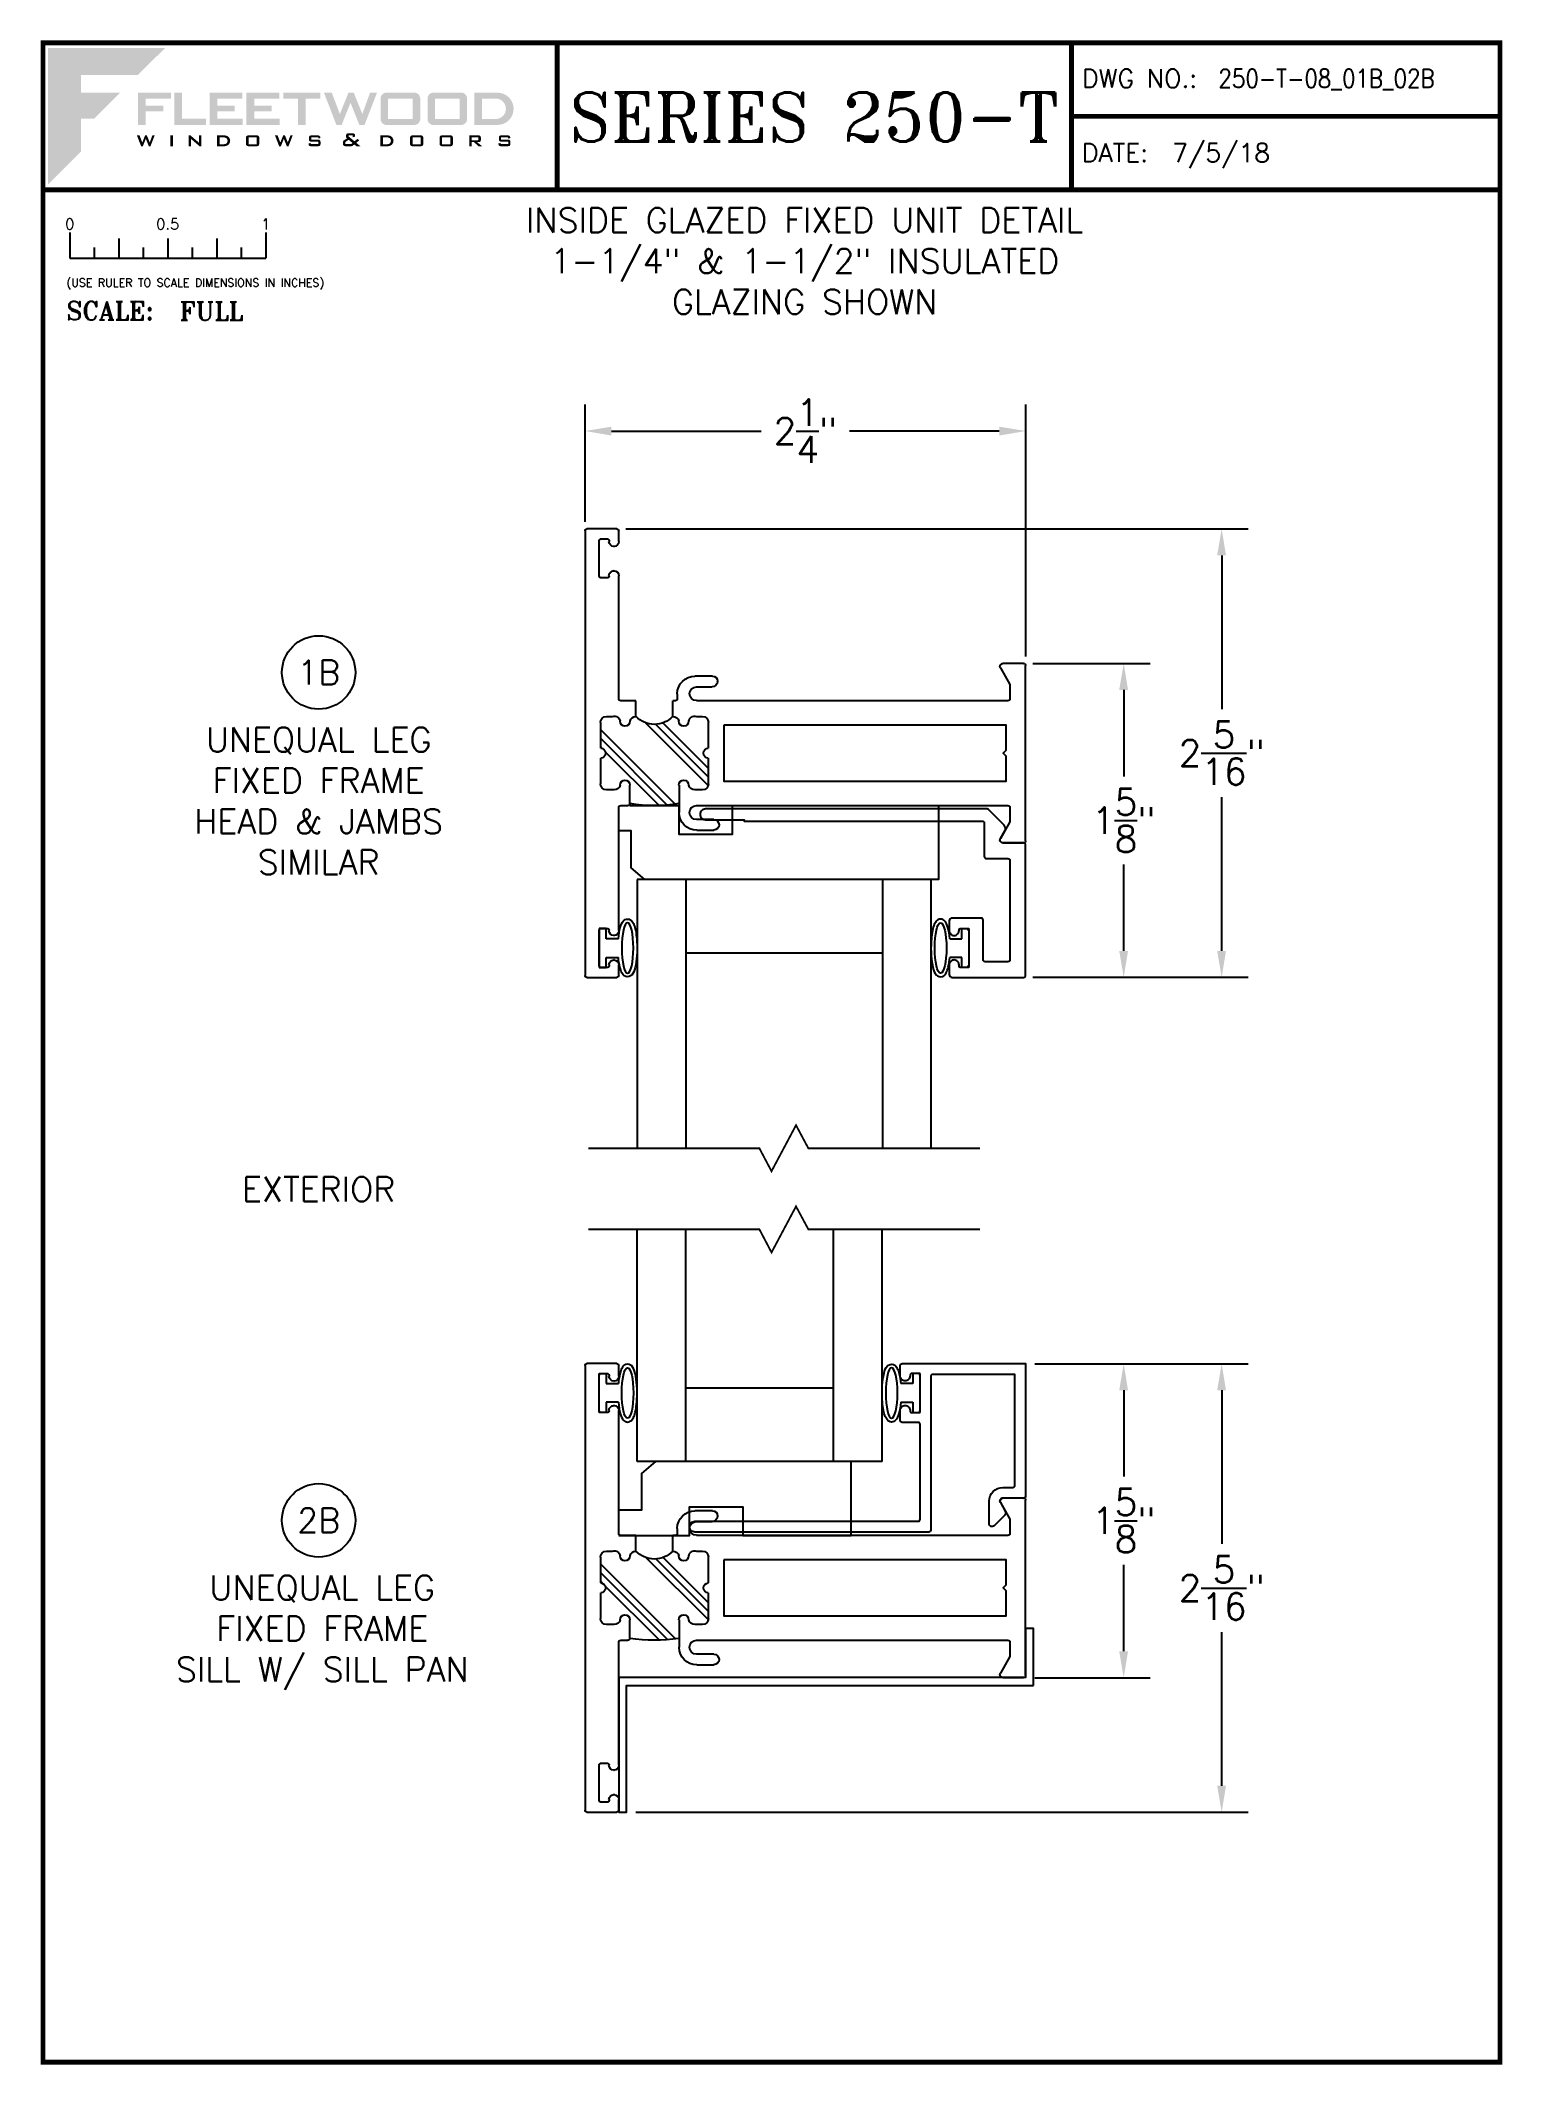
# Paper-space layout 'DETAIL 1B & 2B' of a CAD drawing. Extents: x 0.3 to 7.8, y 0.1 to 10.4.
# The model-space entities are those that its viewports show. They can reach past a viewport. Long polylines and large blocks are cut down to what shows.
import ezdxf
from ezdxf.enums import TextEntityAlignment as Align

# ---------------------------------------------------------------- set-up
doc = ezdxf.new("R2010")
doc.units = 0
doc.header["$MEASUREMENT"] = 0
doc.layers.get('0').update_dxf_attribs({"linetype": 'CONTINUOUS'})
doc.layers.get('Defpoints').update_dxf_attribs({"linetype": 'CONTINUOUS'})
for name, color, linetype in [('DIM', 7, 'CONTINUOUS'), ('FRAME', 1, 'CONTINUOUS'), ('GLASS', 7, 'CONTINUOUS'), ('MISC', 7, 'CONTINUOUS'), ('TEXT', 7, 'CONTINUOUS'), ('TITLE-BLOCK', 7, 'CONTINUOUS')]:
    doc.layers.add(name, color=color, linetype=linetype)
doc.layers.add('VP', color=40, linetype='CONTINUOUS', plot=False)
doc.layers.get('VP').off()
doc.styles.add('ROMANS', font='romans')
doc.styles.add('ROMANT', font='romant')
doc.styles.add('SIMPLEX-094', font='simplex.shx', dxfattribs={"height": 0.094})
doc.styles.get("Standard").update_dxf_attribs({"font": 'simplex.shx'})
doc.dimstyles.new('FULL SCALE', dxfattribs={"dimscale": 0.75, "dimtxt": 0.18, "dimasz": 0.18, "dimexe": 0.18, "dimexo": 0.0625, "dimgap": 0.09, "dimtad": 0, "dimtih": 1, "dimtoh": 1, "dimdec": 4, "dimzin": 0, "dimdsep": 46, "dimlunit": 4, "dimtxsty": 'Standard', "dimcen": 0.09, "dimadec": 0, "dimazin": 0, "dimtfac": 1, "dimtdec": 4, "dimtofl": 0, "dimtmove": 0, "dimatfit": 3, "dimfxl": 0, "dimtolj": 1, "dimtzin": 0, "dimarcsym": 0})

# ---------------------------------------------------------------- blocks, each defined once
blk = doc.blocks.new('*D92')
at = {"layer": 'Defpoints', "color": 0}
for p in [(3.243, 7.955), (5.32, 5.665), (6.33, 5.665)]:
    blk.add_point(p, dxfattribs=at)
at = {"layer": 'DIM', "color": 0, "lineweight": -2}
for p, q in [((3.289, 7.955), (6.465, 7.955)), ((6.33, 7.82), (6.33, 7.035)), ((6.33, 5.8), (6.33, 6.585)), ((5.366, 5.665), (6.465, 5.665))]:
    blk.add_line(p, q, dxfattribs=at)
at = {"layer": 'DIM', "color": 0}
for points in [[(6.307, 7.82), (6.352, 7.82), (6.33, 7.955)], [(6.307, 5.8), (6.352, 5.8), (6.33, 5.665)]]:
    blk.add_solid(points, dxfattribs=at)
at = {"layer": 'DIM', "color": 0, "insert": (6.33, 6.81), "char_height": 0.135, "attachment_point": 5}
blk.add_mtext('\\A1;2{\\H1.000000x;\\S5/16;}"', dxfattribs=at)
blk = doc.blocks.new('*D93')
at = {"layer": 'Defpoints', "color": 0}
for p in [(5.33, 3.691), (5.83, 3.691), (5.33, 2.088)]:
    blk.add_point(p, dxfattribs=at)
at = {"layer": 'DIM', "color": 0, "lineweight": -2}
for p, q in [((5.376, 3.691), (5.965, 3.691)), ((5.83, 3.556), (5.83, 3.115)), ((5.83, 2.223), (5.83, 2.665)), ((5.376, 2.088), (5.965, 2.088))]:
    blk.add_line(p, q, dxfattribs=at)
at = {"layer": 'DIM', "color": 0}
for points in [[(5.807, 3.556), (5.852, 3.556), (5.83, 3.691)], [(5.807, 2.223), (5.852, 2.223), (5.83, 2.088)]]:
    blk.add_solid(points, dxfattribs=at)
at = {"layer": 'DIM', "color": 0, "insert": (5.83, 2.89), "char_height": 0.135, "attachment_point": 5}
blk.add_mtext('\\A1;1{\\H1.000000x;\\S5/8;}"', dxfattribs=at)
blk = doc.blocks.new('Fleetwood_Logo_6-10-15')
h = blk.add_hatch(color=154)
h.dxf.hatch_style = 1
h.paths.add_polyline_path([(0.2526, -0.0017), (0.0019, -0.0017), (0.0019, -0.2942), (0.0725, -0.2236), (0.0725, -0.1535), (0.1007, -0.1535), (0.1567, -0.0976), (0.0725, -0.0976), (0.0725, -0.0596), (0.1946, -0.0596)])
h = blk.add_hatch(color=251)
h.dxf.hatch_style = 1
h.paths.add_polyline_path([(0.2487, -0.1256), (0.2112, -0.1256), (0.2112, -0.1102), (0.2647, -0.1102), (0.2647, -0.0976), (0.1946, -0.0976), (0.1946, -0.1667), (0.2112, -0.1667), (0.2112, -0.1377), (0.2487, -0.1377)])
h = blk.add_hatch(color=251)
h.dxf.hatch_style = 1
h.paths.add_polyline_path([(0.2886, -0.0976), (0.272, -0.0976), (0.272, -0.1667), (0.3401, -0.1667), (0.3401, -0.1535), (0.2886, -0.1535)])
h = blk.add_hatch(color=251)
h.dxf.hatch_style = 1
h.paths.add_polyline_path([(0.4175, -0.0976), (0.3474, -0.0976), (0.3474, -0.1667), (0.4185, -0.1667), (0.4185, -0.1534), (0.364, -0.1534), (0.364, -0.1377), (0.4015, -0.1377), (0.4015, -0.1256), (0.364, -0.1256), (0.364, -0.1102), (0.4175, -0.1102)])
h = blk.add_hatch(color=251)
h.dxf.hatch_style = 1
h.paths.add_polyline_path([(0.4965, -0.0976), (0.4264, -0.0976), (0.4264, -0.1667), (0.4975, -0.1667), (0.4975, -0.1534), (0.443, -0.1534), (0.443, -0.1377), (0.4804, -0.1377), (0.4804, -0.1256), (0.443, -0.1256), (0.443, -0.1102), (0.4965, -0.1102)])
h = blk.add_hatch(color=251)
h.dxf.hatch_style = 1
h.paths.add_polyline_path([(0.5842, -0.0976), (0.5054, -0.0976), (0.5054, -0.1102), (0.5365, -0.1102), (0.5365, -0.1667), (0.5531, -0.1667), (0.5531, -0.1102), (0.5842, -0.1102)])
h = blk.add_hatch(color=251)
h.dxf.hatch_style = 1
h.paths.add_polyline_path([(0.6089, -0.0976), (0.5921, -0.0976), (0.6188, -0.1667), (0.63, -0.1667), (0.6489, -0.1192), (0.6679, -0.1667), (0.6789, -0.1667), (0.7056, -0.0976), (0.6908, -0.0976), (0.6742, -0.1433), (0.6558, -0.0976), (0.6446, -0.0976), (0.6261, -0.1433)])
h = blk.add_hatch(color=251)
h.dxf.hatch_style = 1
h.paths.add_polyline_path([(0.7853, -0.0976), (0.726, -0.0976, 0.414214), (0.7133, -0.1102), (0.7133, -0.154, 0.414214), (0.726, -0.1667), (0.7853, -0.1667, 0.414214), (0.798, -0.154), (0.798, -0.1102, 0.414214)])
h.paths.add_polyline_path([(0.7819, -0.1102), (0.7819, -0.154), (0.7294, -0.154), (0.7294, -0.1102)], flags=16)
h = blk.add_hatch(color=251)
h.dxf.hatch_style = 1
h.paths.add_polyline_path([(0.8856, -0.0976), (0.8262, -0.0976, 0.414214), (0.8136, -0.1102), (0.8136, -0.154, 0.414214), (0.8262, -0.1667), (0.8856, -0.1667, 0.414214), (0.8982, -0.154), (0.8982, -0.1102, 0.414214)])
h.paths.add_polyline_path([(0.8822, -0.1102), (0.8822, -0.154), (0.8296, -0.154), (0.8296, -0.1102)], flags=16)
h = blk.add_hatch(color=251)
h.dxf.hatch_style = 1
h.paths.add_polyline_path([(0.9632, -0.0976), (0.914, -0.0976), (0.914, -0.1667), (0.9632, -0.1667, 1)])
h.paths.add_polyline_path([(0.9301, -0.1102), (0.9593, -0.1102, -1), (0.9593, -0.154), (0.9301, -0.154)], flags=16)
h = blk.add_hatch(color=7)
h.dxf.hatch_style = 1
h.paths.add_polyline_path([(0.2301, -0.1891), (0.2251, -0.1891), (0.2196, -0.2043), (0.2134, -0.1891), (0.2097, -0.1891), (0.2035, -0.2043), (0.1978, -0.1891), (0.1922, -0.1891), (0.2011, -0.2121), (0.2048, -0.2121), (0.2112, -0.1963), (0.2175, -0.2121), (0.2212, -0.2121)])
h = blk.add_hatch(color=7)
h.dxf.hatch_style = 1
h.paths.add_polyline_path([(0.2691, -0.1891), (0.2637, -0.1891), (0.2637, -0.2118), (0.2637, -0.2121), (0.2691, -0.2121)])
h = blk.add_hatch(color=7)
h.dxf.hatch_style = 1
h.paths.add_polyline_path([(0.3077, -0.1964), (0.3259, -0.2121), (0.3298, -0.2121), (0.3298, -0.1891), (0.325, -0.1891), (0.325, -0.2047), (0.3067, -0.1891), (0.3029, -0.1891), (0.3029, -0.2121), (0.3077, -0.2121)])
h = blk.add_hatch(color=7)
h.dxf.hatch_style = 1
h.paths.add_polyline_path([(0.3801, -0.1891), (0.3637, -0.1891), (0.3637, -0.2121), (0.3801, -0.2121, 1)])
h.paths.add_polyline_path([(0.3691, -0.2079), (0.3691, -0.1933), (0.3788, -0.1933, -1), (0.3788, -0.2079)], flags=16)
h = blk.add_hatch(color=7)
h.dxf.hatch_style = 1
h.paths.add_polyline_path([(0.4537, -0.2079), (0.4537, -0.1933, 0.414214), (0.4495, -0.1891), (0.4297, -0.1891, 0.414214), (0.4255, -0.1933), (0.4255, -0.2079, 0.414214), (0.4297, -0.2121), (0.4495, -0.2121, 0.414214)])
h.paths.add_polyline_path([(0.4308, -0.2079), (0.4308, -0.1933), (0.4484, -0.1933), (0.4484, -0.2079)], flags=16)
h = blk.add_hatch(color=7)
h.dxf.hatch_style = 1
h.paths.add_polyline_path([(0.5253, -0.1891), (0.5203, -0.1891), (0.5148, -0.2043), (0.5087, -0.1891), (0.5049, -0.1891), (0.4988, -0.2043), (0.493, -0.1891), (0.4874, -0.1891), (0.4963, -0.2121), (0.5001, -0.2121), (0.5064, -0.1963), (0.5127, -0.2121), (0.5164, -0.2121)])
h = blk.add_hatch(color=7)
h.dxf.hatch_style = 1
h.paths.add_polyline_path([(0.5801, -0.1891), (0.5643, -0.1891, 0.414214), (0.56, -0.1933), (0.56, -0.1981, 0.414214), (0.5643, -0.2024), (0.58, -0.2024), (0.58, -0.2078), (0.5637, -0.2078), (0.5637, -0.2052), (0.5591, -0.2062), (0.5591, -0.2078, 0.414214), (0.5634, -0.2121), (0.5805, -0.2121, 0.414214), (0.5848, -0.2078), (0.5848, -0.2024, 0.414214), (0.5805, -0.1982), (0.5648, -0.1982), (0.5648, -0.193), (0.5798, -0.193), (0.5798, -0.1958), (0.5843, -0.1948), (0.5843, -0.1933, 0.414214)])
h = blk.add_hatch(color=7)
h.dxf.hatch_style = 1
h.paths.add_polyline_path([(0.645, -0.1913, -0.222262), (0.6447, -0.1906), (0.6447, -0.1892), (0.6535, -0.1892), (0.6535, -0.193), (0.6587, -0.1918), (0.6587, -0.189, 0.414214), (0.6544, -0.1847), (0.6437, -0.1847, 0.414214), (0.6394, -0.189), (0.6394, -0.1922, 0.222262), (0.6407, -0.1948), (0.6415, -0.1955), (0.6345, -0.1998, 0.260684), (0.6329, -0.2027), (0.6329, -0.2078, 0.414214), (0.6372, -0.2121), (0.6514, -0.2121, 0.17577), (0.6536, -0.2113), (0.657, -0.2085), (0.6614, -0.2121), (0.6699, -0.2121), (0.6613, -0.2049), (0.6676, -0.1997), (0.6637, -0.1964), (0.6574, -0.2017)])
h.paths.add_polyline_path([(0.6532, -0.2052), (0.6509, -0.2072, -0.17577), (0.6502, -0.2074), (0.6382, -0.2074), (0.6382, -0.2033, -0.260684), (0.6387, -0.2025), (0.6451, -0.1985)], flags=16)
h = blk.add_hatch(color=7)
h.dxf.hatch_style = 1
h.paths.add_polyline_path([(0.7294, -0.1891), (0.713, -0.1891), (0.713, -0.2121), (0.7294, -0.2121, 1)])
h.paths.add_polyline_path([(0.7184, -0.2079), (0.7184, -0.1933), (0.7281, -0.1933, -1), (0.7281, -0.2079)], flags=16)
h = blk.add_hatch(color=7)
h.dxf.hatch_style = 1
h.paths.add_polyline_path([(0.8045, -0.2079), (0.8045, -0.1933, 0.414214), (0.8003, -0.1891), (0.7805, -0.1891, 0.414214), (0.7763, -0.1933), (0.7763, -0.2079, 0.414214), (0.7805, -0.2121), (0.8003, -0.2121, 0.414214)])
h.paths.add_polyline_path([(0.7816, -0.2079), (0.7816, -0.1933), (0.7992, -0.1933), (0.7992, -0.2079)], flags=16)
h = blk.add_hatch(color=7)
h.dxf.hatch_style = 1
h.paths.add_polyline_path([(0.8678, -0.2079), (0.8678, -0.1933, 0.414214), (0.8636, -0.1891), (0.8438, -0.1891, 0.414214), (0.8396, -0.1933), (0.8396, -0.2079, 0.414214), (0.8438, -0.2121), (0.8636, -0.2121, 0.414214)])
h.paths.add_polyline_path([(0.8449, -0.2079), (0.8449, -0.1933), (0.8624, -0.1933), (0.8624, -0.2079)], flags=16)
h = blk.add_hatch(color=7)
h.dxf.hatch_style = 1
h.paths.add_polyline_path([(0.9277, -0.1993), (0.9277, -0.1933, 0.414214), (0.9235, -0.1891), (0.9028, -0.1891), (0.9028, -0.2121), (0.9082, -0.2121), (0.9082, -0.2035), (0.9131, -0.2035), (0.9224, -0.2121), (0.9303, -0.2121), (0.9197, -0.2035), (0.9235, -0.2035, 0.414214)])
h.paths.add_polyline_path([(0.9082, -0.1993), (0.9082, -0.1933), (0.9214, -0.1933, -0.414214), (0.9224, -0.1943), (0.9224, -0.1983, -0.414214), (0.9214, -0.1993)], flags=16)
h = blk.add_hatch(color=7)
h.dxf.hatch_style = 1
h.paths.add_polyline_path([(0.9867, -0.1982), (0.971, -0.1982), (0.971, -0.193), (0.9859, -0.193), (0.9859, -0.1958), (0.9905, -0.1948), (0.9905, -0.1933, 0.414214), (0.9863, -0.1891), (0.9705, -0.1891, 0.414214), (0.9662, -0.1933), (0.9662, -0.1981, 0.414214), (0.9705, -0.2024), (0.9862, -0.2024), (0.9862, -0.2078), (0.9699, -0.2078), (0.9699, -0.2052), (0.9653, -0.2062), (0.9653, -0.2078, 0.414214), (0.9696, -0.2121), (0.9867, -0.2121, 0.414214), (0.991, -0.2078), (0.991, -0.2024, 0.414214)])
blk = doc.blocks.new('A-SIZE_P')
at = {"const_width": 0.025}
blk.add_lwpolyline([(0.313, 0.125), (7.751, 0.125), (7.751, 10.437), (0.313, 10.437)], close=True, dxfattribs=at)
for points in [[(2.938, 10.437), (2.938, 9.687)], [(5.563, 10.437), (5.563, 9.687)], [(5.563, 10.062), (7.751, 10.062)], [(0.313, 9.687), (7.751, 9.687)]]:
    blk.add_lwpolyline(points, dxfattribs=at)
at = {"xscale": 2.387023416083395, "yscale": 2.387023416083395, "zscale": 2.387023416083395}
blk.add_blockref('Fleetwood_Logo_6-10-15', (0.334, 10.416), dxfattribs=at)
for s, style, p in [('DWG NO.:', 'SIMPLEX-094', (5.617, 10.209)), ('DATE:', 'SIMPLEX-094', (5.616, 9.829)), ('SCALE:', 'ROMANT', (0.433, 9.022))]:
    blk.add_text(s, height=0.094, dxfattribs=dict(style=style)).set_placement(p)
for tag, p, style in [('DWG_NO', (6.346, 10.209), 'SIMPLEX-094'), ('DATE', (6.077, 9.829), 'SIMPLEX-094'), ('SCALE', (1.011, 9.02), 'ROMANT')]:
    blk.add_attdef(tag, p, '', height=0.094, dxfattribs=dict(style=style))
for tag, height, style, width, p, p2 in [('DWG_NO_F', 0.094, 'SIMPLEX-094', 1.745692, (6.347, 10.209), (7.683, 10.209)), ('PRODUCT', 0.25, 'ROMANT', 1.390728, (3.001, 9.934), (5.5, 9.934))]:
    blk.add_attdef(tag, text='', height=height, dxfattribs=dict(style=style, width=width)).set_placement(p, p2, align=Align.FIT)
blk = doc.blocks.new('Full')
for p, q in [((0.137, -0.219), (0.137, -0.35)), ((0.262, -0.294), (0.262, -0.35)), ((0.387, -0.249), (0.387, -0.35)), ((0.512, -0.294), (0.512, -0.35)), ((0.637, -0.249), (0.637, -0.35)), ((0.762, -0.294), (0.762, -0.35)), ((0.887, -0.249), (0.887, -0.35)), ((1.012, -0.294), (1.012, -0.35)), ((1.137, -0.219), (1.137, -0.35)), ((0.137, -0.35), (1.137, -0.35))]:
    blk.add_line(p, q)
for s, p in [('0', (0.137, -0.219)), ('0.5', (0.637, -0.219)), ('1', (1.137, -0.219))]:
    blk.add_text(s, height=0.055).set_placement(p, align=Align.BOTTOM_CENTER)
at = {"style": 'ROMANS'}
blk.add_text('(USE RULER TO SCALE DIMENSIONS IN INCHES)', height=0.04115, dxfattribs=at).set_placement((0.12, -0.495))
blk = doc.blocks.new('*D134')
at = {"layer": 'Defpoints', "color": 0}
for p in [(5.32, 7.268), (5.32, 5.665), (5.83, 5.665)]:
    blk.add_point(p, dxfattribs=at)
at = {"layer": 'TITLE-BLOCK', "color": 0, "lineweight": -2}
for p, q in [((5.366, 7.268), (5.965, 7.268)), ((5.83, 7.133), (5.83, 6.691)), ((5.83, 5.8), (5.83, 6.241)), ((5.366, 5.665), (5.965, 5.665))]:
    blk.add_line(p, q, dxfattribs=at)
at = {"layer": 'TITLE-BLOCK', "color": 0}
for points in [[(5.807, 7.133), (5.852, 7.133), (5.83, 7.268)], [(5.807, 5.8), (5.852, 5.8), (5.83, 5.665)]]:
    blk.add_solid(points, dxfattribs=at)
at = {"layer": 'TITLE-BLOCK', "color": 0, "insert": (5.83, 6.466), "char_height": 0.135, "attachment_point": 5}
blk.add_mtext('\\A1;1{\\H1.000000x;\\S5/8;}"', dxfattribs=at)
blk = doc.blocks.new('*D135')
at = {"layer": 'Defpoints', "color": 0}
for p in [(5.33, 3.691), (6.33, 3.691), (3.293, 1.401)]:
    blk.add_point(p, dxfattribs=at)
at = {"layer": 'TITLE-BLOCK', "color": 0, "lineweight": -2}
for p, q in [((5.376, 3.691), (6.465, 3.691)), ((6.33, 3.556), (6.33, 2.771)), ((6.33, 1.536), (6.33, 2.321)), ((3.339, 1.401), (6.465, 1.401))]:
    blk.add_line(p, q, dxfattribs=at)
at = {"layer": 'TITLE-BLOCK', "color": 0}
for points in [[(6.307, 3.556), (6.352, 3.556), (6.33, 3.691)], [(6.307, 1.536), (6.352, 1.536), (6.33, 1.401)]]:
    blk.add_solid(points, dxfattribs=at)
at = {"layer": 'TITLE-BLOCK', "color": 0, "insert": (6.33, 2.546), "char_height": 0.135, "attachment_point": 5}
blk.add_mtext('\\A1;2{\\H1.000000x;\\S5/16;}"', dxfattribs=at)
blk = doc.blocks.new('*D162')
at = {"layer": 'Defpoints', "color": 0}
for p in [(5.33, 8.455), (3.08, 7.945), (5.33, 7.258)]:
    blk.add_point(p, dxfattribs=at)
at = {"layer": 'TITLE-BLOCK', "color": 0, "lineweight": -2}
for p, q in [((3.08, 7.991), (3.08, 8.59)), ((5.33, 7.304), (5.33, 8.59)), ((3.215, 8.455), (3.98, 8.455)), ((5.195, 8.455), (4.43, 8.455))]:
    blk.add_line(p, q, dxfattribs=at)
at = {"layer": 'TITLE-BLOCK', "color": 0}
for points in [[(3.215, 8.477), (3.215, 8.432), (3.08, 8.455)], [(5.195, 8.477), (5.195, 8.432), (5.33, 8.455)]]:
    blk.add_solid(points, dxfattribs=at)
at = {"layer": 'TITLE-BLOCK', "color": 0, "insert": (4.205, 8.455), "char_height": 0.135, "attachment_point": 5}
blk.add_mtext('\\A1;2{\\H1.000000x;\\S1/4;}"', dxfattribs=at)
blk = doc.blocks.new('05P01-T-BAR')
h = blk.add_hatch()
h.set_pattern_fill('PLAST', angle=225, style=0)
h.paths.add_polyline_path([(0.006, 1.12, -0.414214), (-0.018, 1.145, -0.414214), (0.006, 1.17), (0.006, 1.302, 0.414214), (-0.024, 1.333), (-0.054, 1.333, 0.448856), (-0.093, 1.308, -1), (-0.143, 1.308, 0.363634), (-0.174, 1.333, -0.437775), (-0.362, 1.333, 0.363634), (-0.394, 1.308, -1), (-0.443, 1.308, 0.448856), (-0.483, 1.333), (-0.513, 1.333, 0.414214), (-0.543, 1.302), (-0.543, 1.17, -0.414214), (-0.518, 1.145, -0.414214), (-0.543, 1.12), (-0.543, 0.988, 0.414214), (-0.513, 0.957), (-0.483, 0.957), (-0.473, 0.957, 0.352985), (-0.443, 0.982, -1), (-0.394, 0.982), (-0.394, 0.887, 0.081165), (-0.143, 0.887), (-0.143, 0.982, -1), (-0.093, 0.982, 0.352985), (-0.064, 0.957), (-0.054, 0.957), (-0.024, 0.957, 0.414214), (0.006, 0.988)])
for p, q in [((-0.087, 2.226), (-0.087, 2.28)), ((-0.076, 2.29), (0.076, 2.29)), ((0.086, 2.28), (0.086, 0.01)), ((-0.061, 2.201), (-0.062, 2.201)), ((-0.037, 2.23), (-0.037, 2.226)), ((0.003, 2.24), (-0.027, 2.24)), ((0.013, 2.05), (0.013, 2.23)), ((-0.062, 2.076), (-0.061, 2.076)), ((-0.087, 1.423), (-0.087, 2.051)), ((-0.037, 2.051), (-0.037, 2.05)), ((-0.027, 2.04), (0.003, 2.04)), ((-2.163, 0.697), (-2.163, 1.593)), ((-2.153, 1.603), (-2.047, 1.603)), ((-2.035, 1.581), (-2.083, 1.496)), ((-2.083, 1.496), (-2.083, 1.423)), ((-0.59, 1.511), (-0.59, 1.512)), ((-0.564, 1.538), (-0.475, 1.538)), ((-0.483, 1.484), (-0.563, 1.484)), ((-0.447, 1.449), (-0.447, 1.449)), ((-0.385, 1.448), (-0.385, 1.423)), ((-2.073, 1.413), (-0.483, 1.413)), ((-0.375, 1.413), (-0.362, 1.413)), ((-0.362, 1.333), (-0.362, 1.413)), ((-0.174, 1.333), (-0.174, 1.413)), ((-0.174, 1.413), (-0.096, 1.413)), ((-0.543, 1.302), (-0.543, 1.17)), ((-0.483, 1.333), (-0.513, 1.333)), ((-0.024, 1.333), (-0.054, 1.333)), ((0.006, 1.17), (0.006, 1.302)), ((-0.543, 1.12), (-0.543, 0.988)), ((0.006, 0.988), (0.006, 1.12)), ((-0.513, 0.957), (-0.483, 0.957)), ((-0.483, 0.957), (-0.474, 0.957)), ((-0.394, 0.982), (-0.394, 0.842)), ((-0.143, 0.887), (-0.143, 0.982)), ((-0.062, 0.957), (-0.054, 0.957)), ((-0.054, 0.957), (-0.024, 0.957)), ((-2.083, 0.867), (-2.083, 0.794)), ((-0.483, 0.877), (-2.073, 0.877)), ((-0.447, 0.841), (-0.447, 0.842)), ((-0.096, 0.877), (-0.133, 0.877)), ((-0.087, 0.239), (-0.087, 0.867)), ((-2.083, 0.794), (-2.035, 0.71)), ((-0.598, 0.779), (-0.598, 0.779)), ((-0.484, 0.752), (-0.572, 0.752)), ((-0.571, 0.806), (-0.483, 0.806)), ((-2.047, 0.687), (-2.153, 0.687)), ((-0.061, 0.214), (-0.062, 0.214)), ((-0.037, 0.24), (-0.037, 0.239)), ((0.003, 0.25), (-0.027, 0.25)), ((0.013, 0.06), (0.013, 0.24)), ((-0.087, 0.01), (-0.087, 0.064)), ((0.076, 0), (-0.076, 0)), ((-0.062, 0.089), (-0.061, 0.089)), ((-0.037, 0.064), (-0.037, 0.06)), ((-0.027, 0.05), (0.003, 0.05))]:
    blk.add_line(p, q)
blk.add_lwpolyline([(-0.623, 1.288), (-0.623, 1.002), (-2.063, 1.002), (-2.063, 1.13), (-2.048, 1.145), (-2.063, 1.16), (-2.063, 1.288)], close=True)
for centre, radius, start, end in [((-0.076, 2.28), 0.01, 90, 180), ((0.076, 2.28), 0.01, 0, 90), ((-0.062, 2.226), 0.0249, 180, 270), ((-0.061, 2.226), 0.0249, 270, 360), ((-0.027, 2.23), 0.01, 90, 180), ((0.003, 2.23), 0.01, 0, 90), ((-0.062, 2.051), 0.0249, 90, 180), ((-0.061, 2.051), 0.0249, 360, 90), ((-0.027, 2.05), 0.01, 180, 270), ((0.003, 2.05), 0.01, 270, 0), ((-2.153, 1.593), 0.01, 90, 180), ((-2.047, 1.588), 0.015, 330, 90), ((-0.564, 1.512), 0.0265, 90, 180), ((-0.563, 1.511), 0.027, 180, 270), ((-0.483, 1.449), 0.0355, 270, 0), ((-0.483, 1.449), 0.035, 0, 90), ((-0.475, 1.448), 0.09, 0, 90), ((-2.073, 1.423), 0.01, 180, 270), ((-0.375, 1.423), 0.01, 180, 270), ((-0.096, 1.423), 0.01, 270, 0), ((-0.513, 1.302), 0.031, 90, 180), ((-0.474, 1.303), 0.031, 8.9927, 105.6855), ((-0.418, 1.308), 0.025, 180, 0), ((-0.363, 1.302), 0.031, 88.9185, 168.8505), ((-0.174, 1.302), 0.031, 11.1495, 91.0815), ((-0.118, 1.308), 0.025, 180, 0), ((-0.063, 1.303), 0.031, 74.3145, 171.0073), ((-0.024, 1.302), 0.031, 0, 90), ((-0.543, 1.145), 0.025, 0, 90), ((-0.543, 1.145), 0.025, 270, 360), ((0.006, 1.145), 0.025, 90, 180), ((0.006, 1.145), 0.025, 180, 270), ((-0.513, 0.988), 0.031, 180, 270), ((-0.474, 0.988), 0.031, 268.9185, 348.8505), ((-0.418, 0.982), 0.025, 0, 180), ((-0.118, 0.982), 0.025, 0, 180), ((-0.063, 0.988), 0.031, 191.1495, 271.0815), ((-0.024, 0.988), 0.031, 270, 0), ((-2.073, 0.867), 0.01, 90, 180), ((-0.483, 0.842), 0.0355, 0, 90), ((-0.484, 0.842), 0.09, 270, 360), ((-0.483, 0.841), 0.035, 270, 0), ((-0.133, 0.887), 0.01, 180, 270), ((-0.096, 0.867), 0.01, 0, 90), ((-0.571, 0.779), 0.027, 90, 180), ((-0.572, 0.779), 0.0265, 180, 270), ((-2.153, 0.697), 0.01, 180, 270), ((-2.047, 0.702), 0.015, 270, 30), ((-0.062, 0.239), 0.0249, 180, 270), ((-0.061, 0.239), 0.0249, 270, 0), ((-0.027, 0.24), 0.01, 90, 180), ((0.003, 0.24), 0.01, 0, 90), ((-0.062, 0.064), 0.0249, 90, 180), ((-0.076, 0.01), 0.01, 180, 270), ((-0.061, 0.064), 0.0249, 0, 90), ((-0.027, 0.06), 0.01, 180, 270), ((0.003, 0.06), 0.01, 270, 360), ((0.076, 0.01), 0.01, 270, 0)]:
    blk.add_arc(centre, radius, start, end)
at = {"color": 7}
for centre, radius, start, end in [((-0.268, 1.42), 0.128, 222.7148, 317.2852), ((-0.268, 1.652), 0.775, 260.7195, 279.2805)]:
    blk.add_arc(centre, radius, start, end, dxfattribs=at)
blk = doc.blocks.new('05P10-1.5in_GLASS_STOP')
for p, q in [((-1.838, 0.25), (-1.873, 0.25)), ((-1.873, 0.25), (-1.873, 0.05)), ((-1.838, 0.197), (-1.838, 0.25)), ((-0.022, 0.197), (-0.022, 0.25)), ((-0.022, 0.25), (0.013, 0.25)), ((0.013, 0.25), (0.013, 0.05)), ((-1.776, 0.197), (-1.838, 0.197)), ((-0.084, 0.197), (-0.022, 0.197)), ((-1.873, 0.05), (-1.838, 0.05)), ((-1.838, 0.05), (-1.838, 0.102)), ((-1.838, 0.102), (-1.776, 0.102)), ((-0.022, 0.102), (-0.084, 0.102)), ((-0.022, 0.05), (-0.022, 0.102)), ((0.013, 0.05), (-0.022, 0.05))]:
    blk.add_line(p, q)
blk.add_lwpolyline([(-1.823, 0.239), (-1.823, 0.24, 0.414214), (-1.833, 0.25), (-1.858, 0.25, 0.414214), (-1.873, 0.235), (-1.873, 0.065, 0.414214), (-1.858, 0.05), (-1.833, 0.05, 0.414214), (-1.823, 0.06), (-1.823, 0.064, -0.414214), (-1.799, 0.089), (-1.798, 0.089, -0.414214), (-1.773, 0.064), (-1.773, 0.015, -0.414214), (-1.788, 0), (-2.153, 0, -0.414214), (-2.163, 0.01), (-2.163, 0.677, -0.414214), (-2.153, 0.687), (-2.047, 0.687, 0.57735), (-2.035, 0.709), (-2.057, 0.748, -0.339454), (-2.053, 0.778), (-1.974, 0.857, -0.198912), (-1.967, 0.86), (-0.529, 0.86, -0.414214), (-0.502, 0.833), (-0.502, 0.832, -0.414214), (-0.529, 0.805), (-0.727, 0.805), (-0.727, 0.798), (-1.942, 0.798, 0.414214), (-1.952, 0.788), (-1.952, 0.617, -0.414214), (-1.962, 0.607), (-2.073, 0.607, 0.414214), (-2.083, 0.597), (-2.083, 0.09, 0.414214), (-2.073, 0.08), (-1.956, 0.08, 0.414214), (-1.946, 0.09), (-1.946, 0.293, -0.414214), (-1.936, 0.303), (-1.788, 0.303, -0.414214), (-1.773, 0.288), (-1.773, 0.239, -0.414214), (-1.798, 0.214), (-1.799, 0.214, -0.414214)], format="xyb", close=True)
at = {"extrusion": (0, 0, -1)}
blk.add_ellipse((-1.729, 0.15), major_axis=(0, 0.129), ratio=0.232303, dxfattribs=at)
blk.add_ellipse((-0.131, 0.15), major_axis=(0, 0.129), ratio=0.232303)
for points in [[(-1.776, 0.197), (-1.774, 0.219), (-1.771, 0.239), (-1.762, 0.269), (-1.758, 0.28), (-1.745, 0.294), (-1.737, 0.298), (-1.729, 0.298), (-1.718, 0.298), (-1.71, 0.292), (-1.701, 0.279), (-1.697, 0.272), (-1.687, 0.244), (-1.683, 0.215), (-1.678, 0.136), (-1.682, 0.085), (-1.694, 0.034), (-1.698, 0.022), (-1.714, 0.005), (-1.728, 0), (-1.749, 0.008), (-1.754, 0.016), (-1.762, 0.032), (-1.765, 0.041), (-1.772, 0.067), (-1.774, 0.084), (-1.776, 0.102)], [(-0.084, 0.197), (-0.086, 0.219), (-0.089, 0.239), (-0.098, 0.269), (-0.102, 0.28), (-0.115, 0.294), (-0.123, 0.298), (-0.131, 0.298), (-0.142, 0.298), (-0.15, 0.292), (-0.159, 0.279), (-0.163, 0.272), (-0.173, 0.244), (-0.177, 0.215), (-0.182, 0.136), (-0.178, 0.085), (-0.166, 0.034), (-0.162, 0.022), (-0.146, 0.005), (-0.132, 0), (-0.111, 0.008), (-0.106, 0.016), (-0.098, 0.032), (-0.095, 0.041), (-0.088, 0.067), (-0.086, 0.084), (-0.084, 0.102)]]:
    blk.add_open_spline(points, degree=3, knots=[5.075676, 5.075676, 5.075676, 5.075676, 5.596595, 5.596595, 6.055763, 6.055763, 6.283185, 6.283185, 6.283185, 6.572914, 6.572914, 6.862642, 6.862642, 7.608886, 7.608886, 8.676451, 8.676451, 9.18434, 9.18434, 9.518242, 9.518242, 9.852144, 9.852144, 10.186046, 10.186046, 10.631436, 10.631436, 10.631436, 10.631436])
blk = doc.blocks.new('05P12-1.25in_GLASS_STOP')
for p, q in [((-1.588, 0.25), (-1.624, 0.25)), ((-1.624, 0.25), (-1.624, 0.05)), ((-1.588, 0.197), (-1.588, 0.25)), ((-0.022, 0.197), (-0.022, 0.25)), ((-0.022, 0.25), (0.013, 0.25)), ((0.013, 0.25), (0.013, 0.05)), ((-1.526, 0.197), (-1.588, 0.197)), ((-0.084, 0.197), (-0.022, 0.197)), ((-1.624, 0.05), (-1.588, 0.05)), ((-1.588, 0.05), (-1.588, 0.102)), ((-1.588, 0.102), (-1.526, 0.102)), ((-0.022, 0.102), (-0.084, 0.102)), ((-0.022, 0.05), (-0.022, 0.102)), ((0.013, 0.05), (-0.022, 0.05))]:
    blk.add_line(p, q)
blk.add_lwpolyline([(-1.573, 0.24, 0.414214), (-1.583, 0.25), (-1.614, 0.25, 0.414214), (-1.624, 0.24), (-1.624, 0.06, 0.414214), (-1.614, 0.05), (-1.583, 0.05, 0.414214), (-1.573, 0.06), (-1.573, 0.063, -0.414214), (-1.548, 0.088), (-1.548, 0.088, -0.414214), (-1.523, 0.063), (-1.523, 0.01, -0.414214), (-1.533, 0), (-2.163, 0), (-2.163, 0.677, -0.414214), (-2.154, 0.687), (-2.047, 0.687, 0.57735), (-2.034, 0.709), (-2.059, 0.754, -0.339454), (-2.057, 0.773), (-2.002, 0.828, -0.668179), (-1.977, 0.817), (-1.977, 0.702, -0.414214), (-2.047, 0.632), (-2.098, 0.632, 0.414214), (-2.108, 0.622), (-2.108, 0.055), (-1.688, 0.055, 0.414214), (-1.679, 0.065), (-1.679, 0.85, -0.414214), (-1.669, 0.86), (-0.474, 0.86, -0.414214), (-0.447, 0.833), (-0.447, 0.832, -0.414214), (-0.474, 0.805), (-1.614, 0.805, 0.414214), (-1.624, 0.795), (-1.624, 0.31, 0.414214), (-1.614, 0.3), (-1.533, 0.3, -0.414214), (-1.523, 0.29), (-1.523, 0.238, -0.414214), (-1.548, 0.213), (-1.548, 0.213, -0.414214), (-1.573, 0.238)], format="xyb", close=True)
at = {"extrusion": (0, 0, -1)}
blk.add_ellipse((-1.479, 0.15), major_axis=(0, 0.129), ratio=0.232303, dxfattribs=at)
blk.add_ellipse((-0.131, 0.15), major_axis=(0, 0.129), ratio=0.232303)
for points in [[(-1.526, 0.197), (-1.524, 0.219), (-1.521, 0.239), (-1.512, 0.269), (-1.508, 0.28), (-1.495, 0.294), (-1.487, 0.298), (-1.479, 0.298), (-1.468, 0.298), (-1.46, 0.292), (-1.451, 0.279), (-1.447, 0.272), (-1.437, 0.244), (-1.433, 0.215), (-1.428, 0.136), (-1.432, 0.085), (-1.444, 0.034), (-1.448, 0.022), (-1.464, 0.005), (-1.478, 0), (-1.499, 0.008), (-1.504, 0.016), (-1.512, 0.032), (-1.515, 0.041), (-1.522, 0.067), (-1.524, 0.084), (-1.526, 0.102)], [(-0.084, 0.197), (-0.086, 0.219), (-0.089, 0.239), (-0.098, 0.269), (-0.102, 0.28), (-0.115, 0.294), (-0.123, 0.298), (-0.131, 0.298), (-0.142, 0.298), (-0.15, 0.292), (-0.159, 0.279), (-0.163, 0.272), (-0.173, 0.244), (-0.177, 0.215), (-0.182, 0.136), (-0.178, 0.085), (-0.166, 0.034), (-0.162, 0.022), (-0.146, 0.005), (-0.132, 0), (-0.111, 0.008), (-0.106, 0.016), (-0.098, 0.032), (-0.095, 0.041), (-0.088, 0.067), (-0.086, 0.084), (-0.084, 0.102)]]:
    blk.add_open_spline(points, degree=3, knots=[5.075676, 5.075676, 5.075676, 5.075676, 5.596595, 5.596595, 6.055763, 6.055763, 6.283185, 6.283185, 6.283185, 6.572914, 6.572914, 6.862642, 6.862642, 7.608886, 7.608886, 8.676451, 8.676451, 9.18434, 9.18434, 9.518242, 9.518242, 9.852144, 9.852144, 10.186046, 10.186046, 10.631436, 10.631436, 10.631436, 10.631436])

msp = doc.modelspace()

# ---------------------------------------------------------------- linework, layer by layer
at = {"layer": 'GLASS', "linetype": 'Continuous'}
for p, q in [((19.027, 4.437), (19.027, 3.064)), ((19.275, 4.437), (19.275, 3.064)), ((20.279, 4.437), (20.279, 3.064)), ((20.527, 4.437), (20.527, 3.064)), ((19.275, 4.062), (20.279, 4.062))]:
    msp.add_line(p, q, dxfattribs=at)
at = {"layer": 'GLASS', "const_width": 0.0094}
for points in [[(20.777, 3.064), (19.901, 3.064), (19.838, 3.182), (19.713, 2.947), (19.651, 3.064), (18.777, 3.064)], [(20.777, 2.668), (19.901, 2.668), (19.838, 2.785), (19.713, 2.55), (19.651, 2.668), (18.777, 2.668)]]:
    msp.add_lwpolyline(points, dxfattribs=at)
at = {"layer": 'MISC'}
for points in [[(18.99, 4.814), (19.24, 4.814), (19.24, 4.668), (19.513, 4.668), (19.513, 4.814), (20.566, 4.814), (20.566, 4.437), (19.066, 4.437), (18.996, 4.497), (18.996, 4.685), (18.933, 4.685)], [(18.933, 1.105), (19.295, 1.105), (19.295, 1.25), (19.567, 1.25), (19.567, 1.105), (20.12, 1.105), (20.12, 1.482), (19.12, 1.482), (19.05, 1.421), (19.05, 1.234), (18.933, 1.234)]]:
    msp.add_lwpolyline(points, dxfattribs=at)
msp.add_lwpolyline([(21.05, 0.339), (21.05, 0.629), (21.01, 0.629), (21.01, 0.379), (18.933, 0.379), (18.933, -0.308), (18.973, -0.308), (18.973, 0.339)], close=True, dxfattribs=at)
at = {"layer": 'TEXT'}
for p, q in [((20.527, 4.437), (19.027, 4.437)), ((20.029, 1.857), (19.275, 1.857)), ((20.277, 1.482), (19.027, 1.482))]:
    msp.add_line(p, q, dxfattribs=at)
at = {"layer": 'TITLE-BLOCK'}
for p, q in [((19.027, 1.482), (19.027, 2.668)), ((19.275, 1.482), (19.275, 2.668)), ((20.029, 1.482), (20.029, 2.668)), ((20.277, 1.482), (20.277, 2.668))]:
    msp.add_line(p, q, dxfattribs=at)

# ---------------------------------------------------------------- block references
at = {"layer": 'FRAME', "xscale": -1, "rotation": 359.9999999999973}
for p in [(18.847, 3.937), (18.847, -0.308)]:
    msp.add_blockref('05P01-T-BAR', p, dxfattribs=at)
at = {"layer": 'FRAME', "xscale": -1}
msp.add_blockref('05P10-1.5in_GLASS_STOP', (18.847, 3.937), dxfattribs=at)
at = {"layer": 'FRAME', "rotation": 180}
msp.add_blockref('05P12-1.25in_GLASS_STOP', (18.847, 1.982), dxfattribs=at)

psp = doc.layouts.new('DETAIL 1B & 2B')

# ---------------------------------------------------------------- linework, layer by layer
at = {"layer": 'MISC'}
for centre in [(1.720516, 7.222096), (1.720516, 2.891831)]:
    psp.add_circle(centre, 0.1875, dxfattribs=at)

# ---------------------------------------------------------------- block references
at = {"layer": 'TITLE-BLOCK'}
ref = psp.add_blockref('A-SIZE_P', (0, 0), dxfattribs=at)
ref.add_attrib('DATE', '7/5/18', (6.077412, 9.828844), dxfattribs={"layer": '0', "height": 0.094, "style": 'SIMPLEX-094'})
ref.add_attrib('SCALE', 'FULL', (1.011009, 9.020349), dxfattribs={"layer": '0', "height": 0.094, "style": 'ROMANT'})
ref.add_attrib('PRODUCT', 'SERIES 250-T', dxfattribs={"layer": '0', "height": 0.25, "style": 'ROMANT', "width": 0.875}).set_placement((3.0005, 9.933516), (5.5005, 9.933516), align=Align.FIT)
ref.add_attrib('DWG_NO', '250-T-08_01B_02B', (6.314093, 10.208791), dxfattribs={"layer": '0', "height": 0.094, "style": 'SIMPLEX-094', "width": 0.85})
psp.add_blockref('Full', (0.313, 9.687), dxfattribs=at)

# ---------------------------------------------------------------- texts
at = {"layer": 'TEXT', "char_height": 0.125, "attachment_point": 5}
for s, insert, width in [('INSIDE GLAZED FIXED UNIT DETAIL\\P1-1/4" & 1-1/2" INSULATED\\PGLAZING SHOWN', (4.201395, 9.323294), 6.72184873), ('1B', (1.720516, 7.222096), 0.46055556), ('UNEQUAL LEG FIXED FRAME\\PHEAD & JAMBS\\PSIMILAR', (1.720516, 6.565846), 1.725675), ('EXTERIOR', (1.720516, 4.582769), 2.725675), ('2B', (1.720516, 2.891831), 0.46055556), ('UNEQUAL LEG\\PFIXED FRAME\\PSILL W/ SILL PAN', (1.738762, 2.318282), 1.74007098)]:
    psp.add_mtext(s, dxfattribs=dict(at, insert=insert, width=width))

# ---------------------------------------------------------------- dimensions: what is measured, and where the dimension line sits
at = {"layer": 'DIM'}
for base, p1, p2, picture, middle in [((6.329604, 5.664509), (3.242604, 7.954509), (5.319604, 5.664509), '*D92', (6.329604, 6.809509)), ((5.829604, 3.691467), (5.329604, 2.088467), (5.329604, 3.691467), '*D93', (5.829604, 2.889967))]:
    dim = psp.add_linear_dim(base=base, p1=p1, p2=p2, angle=90, dimstyle='FULL SCALE', override={"dimlfac": -1}, dxfattribs=at)
    dim.commit()
    dim.dimension.update_dxf_attribs({"geometry": picture, "text_midpoint": middle})
at = {"layer": 'TITLE-BLOCK'}
dim = psp.add_linear_dim(base=(5.329604, 8.454509), p1=(3.079604, 7.944509), p2=(5.329604, 7.257509), dimstyle='FULL SCALE', override={"dimlfac": -1}, dxfattribs=at)
dim.commit()
dim.dimension.update_dxf_attribs({"geometry": '*D162', "text_midpoint": (4.204604, 8.454509)})
dim = psp.add_linear_dim(base=(5.829604, 5.664509), p1=(5.319604, 7.267509), p2=(5.319604, 5.664509), angle=90, dimstyle='FULL SCALE', override={"dimlfac": -1}, dxfattribs=at)
dim.commit()
dim.dimension.update_dxf_attribs({"geometry": '*D134', "text_midpoint": (5.829604, 6.466009)})
dim = psp.add_linear_dim(base=(6.329604, 3.691467), p1=(3.292604, 1.401467), p2=(5.329604, 3.691467), angle=90, dimstyle='FULL SCALE', override={"dimlfac": -1}, dxfattribs=at)
dim.commit()
dim.dimension.update_dxf_attribs({"geometry": '*D135', "text_midpoint": (6.329604, 2.546467), "dimtype": 160})

# ---------------------------------------------------------------- viewports
at = {"layer": 'VP'}
psp.add_viewport(center=(4.565734, 6.406061), size=(3.312552, 3.643906), view_center_point=(20.246586, 4.678372), view_height=3.643906, dxfattribs=at)
psp.add_viewport(center=(4.565734, 2.903003), size=(3.312552, 3.3622111), view_center_point=(20.246586, 1.193101), view_height=3.3622111, status=3, dxfattribs=at)

doc.saveas('drawing.dxf')
